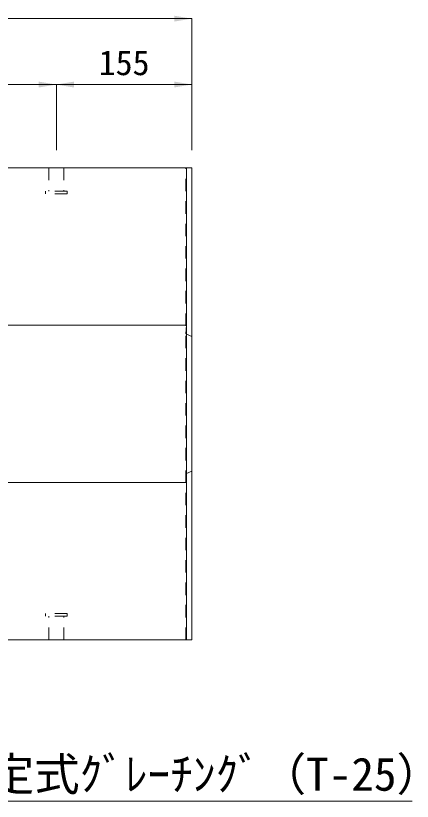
# Model space of a CAD drawing. Units: millimetres at full size; details may follow other scales. Extents: x 5964 to 125098, y -10801 to 28073.
# Drawn here: x 71379 to 71833, y -4730 to -3832 of the extents above; entities that cross this region are included whole.
import ezdxf
from ezdxf.enums import TextEntityAlignment as Align

# ---------------------------------------------------------------- set-up
doc = ezdxf.new("R2010")
doc.units = ezdxf.units.MM
doc.header["$LTSCALE"] = 19
doc.linetypes.add('USER1', pattern=[1.35, 0.75, -0.6])
for name, color, linetype, lineweight in [('インサート', 3, 'USER1', 9), ('寸法線', 7, 'Continuous', 9), ('本体', 2, 'Continuous', 9)]:
    doc.layers.add(name, color=color, linetype=linetype, lineweight=lineweight)
doc.styles.add('ＭＳ ゴシック', font='')
doc.styles.get('ＭＳ ゴシック').set_extended_font_data('MS Gothic')

# ---------------------------------------------------------------- blocks, each defined once
blk = doc.blocks.new('filled_arrow')
at = {"color": 0, "linetype": 'Continuous', "lineweight": -2}
blk.add_solid([(7.5, 1.25), (0, 0), (7.5, -1.25)], dxfattribs=at)

msp = doc.modelspace()

# ---------------------------------------------------------------- linework, layer by layer
at = {"layer": 'インサート'}
for p, q in [((71417.4, -4005.42), (71417.4, -4032.41)), ((71417.4, -4005.42), (71417.4, -4032.41)), ((71434.4, -4005.42), (71434.4, -4032.41)), ((71434.4, -4005.42), (71434.4, -4032.41)), ((71438.4, -4032.41), (71413.4, -4032.41)), ((71413.4, -4032.41), (71413.4, -4035.42)), ((71438.4, -4032.41), (71413.4, -4032.41)), ((71413.4, -4032.41), (71413.4, -4035.42)), ((71438.4, -4032.41), (71438.4, -4035.42)), ((71438.4, -4032.41), (71438.4, -4035.42)), ((71438.4, -4035.42), (71413.4, -4035.42)), ((71438.4, -4035.42), (71413.4, -4035.42)), ((71438.4, -4515.42), (71413.4, -4515.42)), ((71413.4, -4518.42), (71413.4, -4515.42)), ((71438.4, -4515.42), (71413.4, -4515.42)), ((71413.4, -4518.42), (71413.4, -4515.42)), ((71438.4, -4518.42), (71413.4, -4518.42)), ((71438.4, -4518.42), (71413.4, -4518.42)), ((71417.4, -4545.42), (71417.4, -4518.42)), ((71417.4, -4545.42), (71417.4, -4518.42)), ((71434.4, -4545.42), (71434.4, -4518.42)), ((71434.4, -4545.42), (71434.4, -4518.42)), ((71438.4, -4518.42), (71438.4, -4515.42)), ((71438.4, -4518.42), (71438.4, -4515.42))]:
    msp.add_line(p, q, dxfattribs=at)
at = {"layer": '寸法線'}
for p, q in [((70582.89, -3834.95), (71580.9, -3834.95)), ((71580.9, -3985.42), (71580.9, -3834.95)), ((70737.9, -3910.33), (71425.9, -3910.33)), ((71425.9, -3985.42), (71425.9, -3910.33)), ((71425.9, -3910.33), (71580.9, -3910.33)), ((71425.9, -3985.42), (71425.9, -3910.33)), ((71580.9, -3985.42), (71580.9, -3910.33))]:
    msp.add_line(p, q, dxfattribs=at)
msp.add_lwpolyline([(70978.9, -4535.42), (71173.48, -4730.01), (71832.87, -4730.01)], dxfattribs=at)
at = {"layer": '本体', "lineweight": 20}
for p, q in [((71580.9, -4005.42), (70582.89, -4005.42)), ((71580.9, -4545.42), (71580.9, -4005.42)), ((70582.89, -4545.42), (71580.9, -4545.42))]:
    msp.add_line(p, q, dxfattribs=at)
at = {"layer": '本体', "color": 4, "linetype": 'USER1', "lineweight": 5}
for p, q in [((71573.9, -4545.42), (71573.9, -4005.42)), ((71574.9, -4185.42), (71573.9, -4195.42)), ((71573.9, -4195.42), (71574.9, -4195.85)), ((71573.9, -4355.42), (71574.9, -4354.99)), ((71574.9, -4365.42), (71573.9, -4355.42))]:
    msp.add_line(p, q, dxfattribs=at)
at = {"layer": '本体', "lineweight": 5}
msp.add_line((71574.9, -4005.42), (71574.9, -4545.42), dxfattribs=at)
at = {"layer": '本体'}
for p, q in [((71574.9, -4185.42), (70588.9, -4185.42)), ((71574.9, -4195.85), (71580.9, -4198.42)), ((71574.9, -4354.99), (71580.9, -4352.42)), ((71574.9, -4365.42), (70588.9, -4365.42))]:
    msp.add_line(p, q, dxfattribs=at)

# ---------------------------------------------------------------- block references
at = {"layer": '寸法線', "xscale": 2.67, "yscale": 2.67, "rotation": 180}
for p in [(71580.9, -3834.95), (71425.9, -3910.33), (71580.9, -3910.33)]:
    msp.add_blockref('filled_arrow', p, dxfattribs=at)
at = {"layer": '寸法線', "xscale": 2.67, "yscale": 2.67}
msp.add_blockref('filled_arrow', (71425.9, -3910.33), dxfattribs=at)

# ---------------------------------------------------------------- texts
at = {"layer": '寸法線', "style": 'ＭＳ ゴシック'}
msp.add_text('155', height=28.48, dxfattribs=at).set_placement((71503.4, -3885.33), align=Align.MIDDLE_CENTER)
msp.add_text('ﾎﾞﾙﾄ固定式ｸﾞﾚｰﾁﾝｸﾞ（T-25）', height=37.98, dxfattribs=at).set_placement((71193.48, -4679.97), align=Align.TOP_LEFT)

doc.saveas('drawing.dxf')
